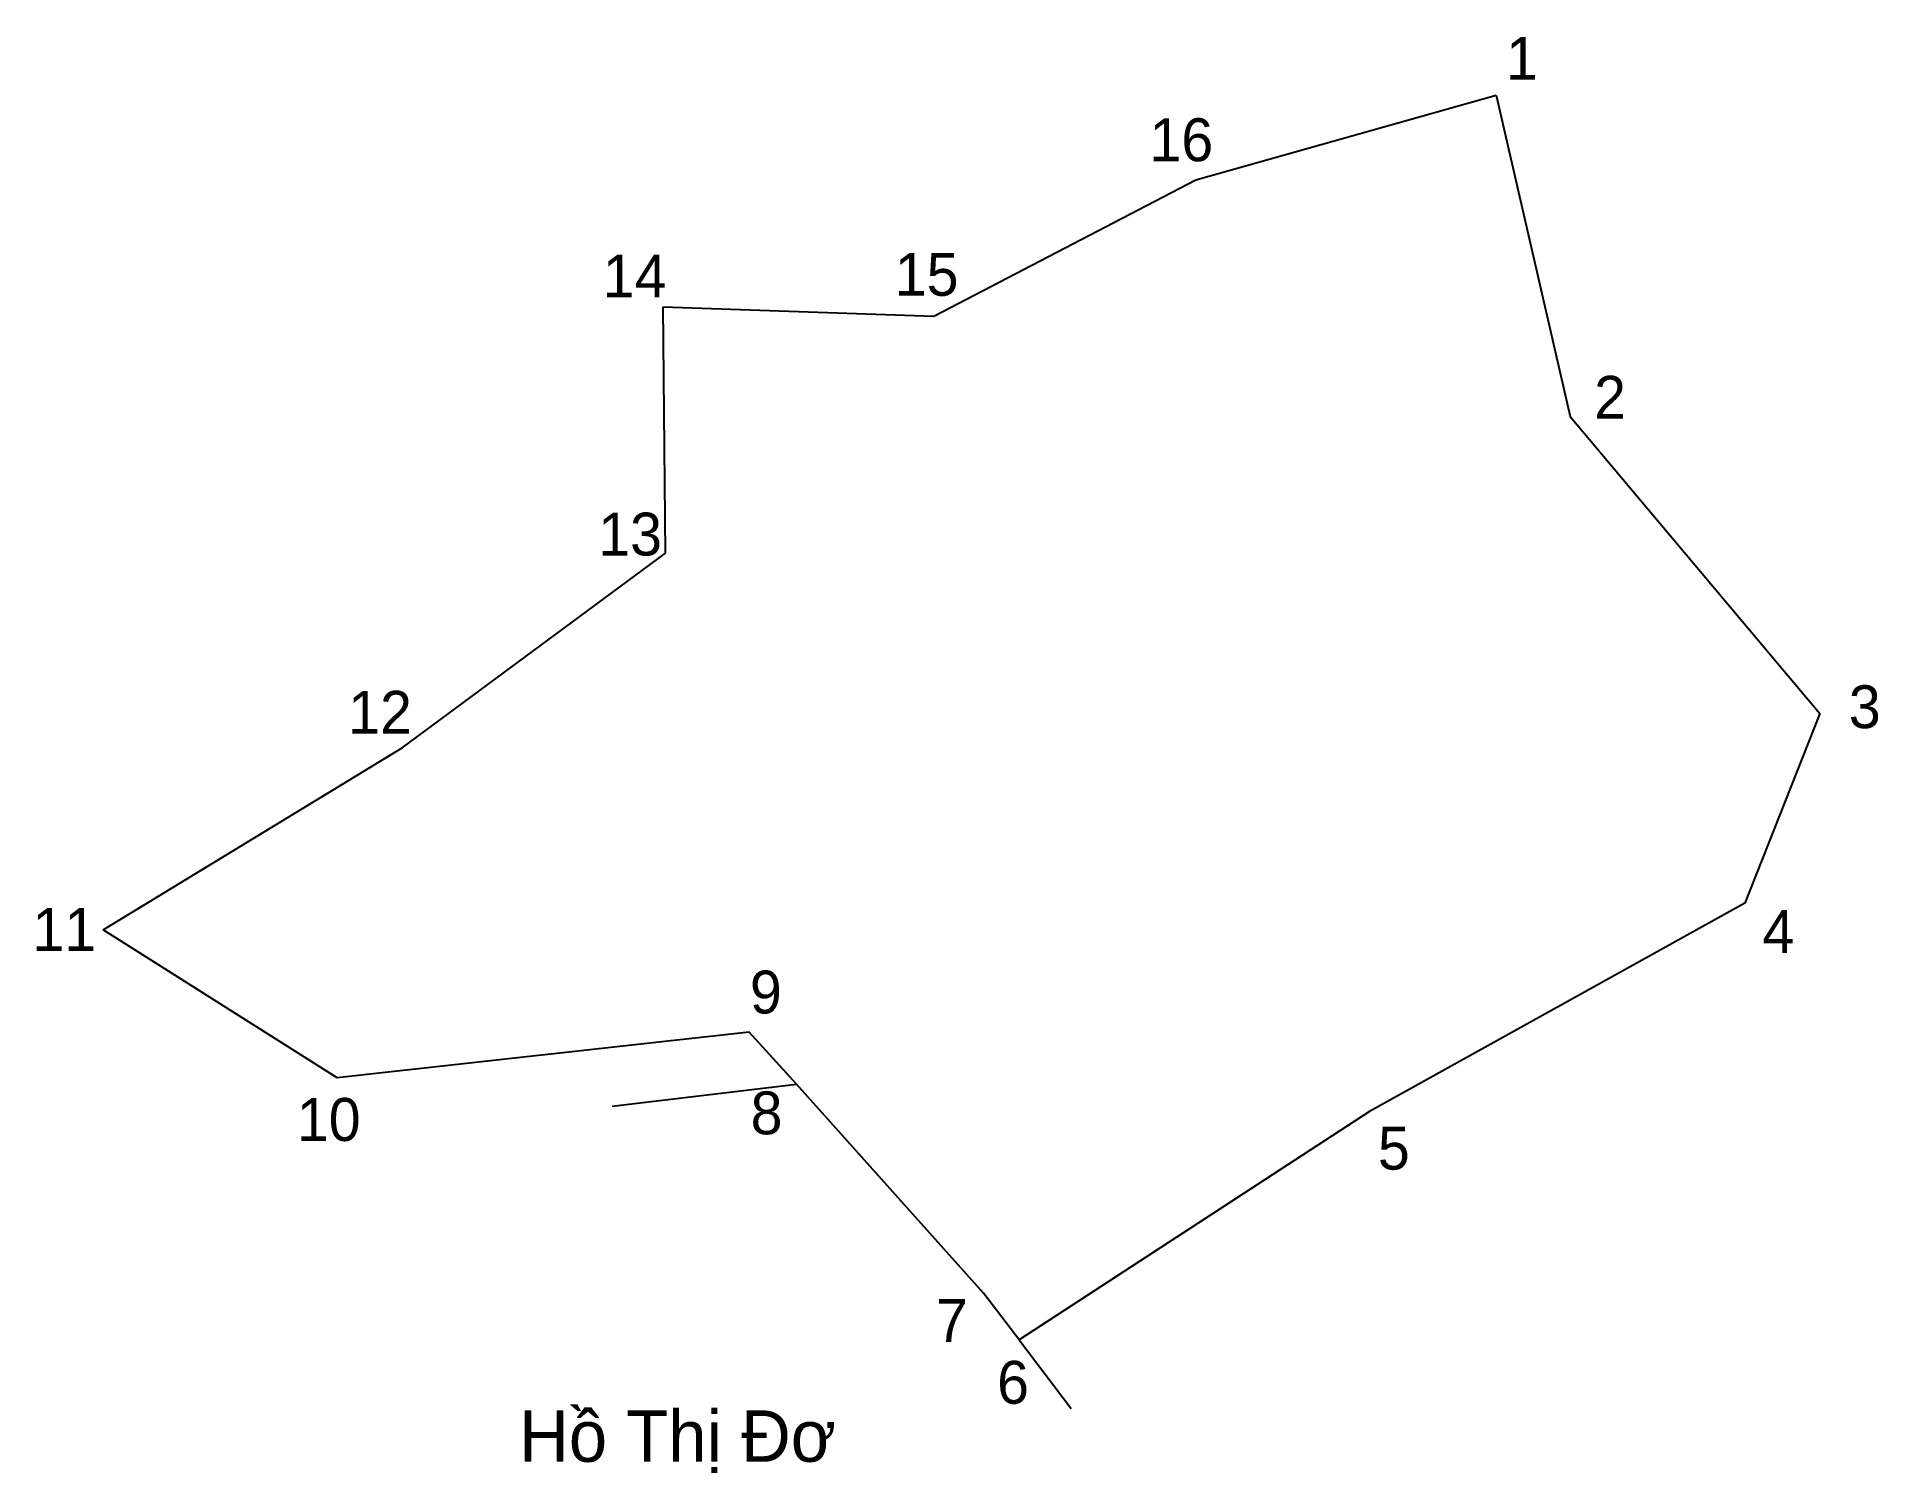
# Model space of a CAD drawing. Extents: x 546453 to 546616, y 1823781 to 1823909.
import ezdxf

# ---------------------------------------------------------------- set-up
doc = ezdxf.new("R2010")
doc.units = 0
for name, color, linetype in [('CanhThua', 7, 'Continuous'), ('RauThua', 7, 'Continuous'), ('SoHieuDinhThua', 7, 'Continuous'), ('TenChuLanCan', 7, 'Continuous')]:
    doc.layers.add(name, color=color, linetype=linetype)

msp = doc.modelspace()

# ---------------------------------------------------------------- linework, layer by layer
at = {"layer": 'CanhThua'}
for p, q in [((546555.76, 1823896.16), (546582.46, 1823903.67)), ((546582.46, 1823903.67), (546589.05, 1823875.11)), ((546532.47, 1823884.03), (546555.76, 1823896.16)), ((546508.63, 1823862.96), (546508.42, 1823884.86)), ((546508.42, 1823884.86), (546532.47, 1823884.03)), ((546589.05, 1823875.11), (546611.22, 1823848.7)), ((546485.23, 1823845.65), (546508.63, 1823862.96)), ((546611.22, 1823848.7), (546604.58, 1823831.85)), ((546458.64, 1823829.49), (546485.23, 1823845.65)), ((546604.58, 1823831.85), (546571.2, 1823813.34)), ((546479.43, 1823816.34), (546458.64, 1823829.49)), ((546516.07, 1823820.39), (546479.43, 1823816.34)), ((546520.27, 1823815.77), (546516.07, 1823820.39)), ((546536.88, 1823797.19), (546520.27, 1823815.77)), ((546571.2, 1823813.34), (546540.05, 1823793.03)), ((546540.05, 1823793.03), (546536.88, 1823797.19))]:
    msp.add_line(p, q, dxfattribs=at)
at = {"layer": 'RauThua'}
for p, q in [((546503.87, 1823813.82), (546520.27, 1823815.77)), ((546540.05, 1823793.03), (546544.68, 1823786.94))]:
    msp.add_line(p, q, dxfattribs=at)

# ---------------------------------------------------------------- texts
at = {"layer": 'SoHieuDinhThua'}
for s, height, p in [('1', 3.81, (546583.34, 1823905.04)), ('16', 3.814, (546551.64, 1823897.8)), ('14', 3.814, (546503.04, 1823885.69)), ('15', 3.814, (546529, 1823885.84)), ('2', 3.81, (546591.17, 1823874.91)), ('13', 3.814, (546502.64, 1823862.75)), ('12', 3.814, (546480.41, 1823846.91)), ('3', 3.81, (546613.81, 1823847.41)), ('11', 3.814, (546452.35, 1823827.61)), ('4', 3.81, (546606.13, 1823827.43)), ('9', 3.81, (546516.13, 1823822.05)), ('10', 3.814, (546475.85, 1823810.72)), ('8', 3.81, (546516.19, 1823811.31)), ('5', 3.81, (546571.95, 1823808.17)), ('7', 3.81, (546532.66, 1823792.86)), ('6', 3.81, (546538.1, 1823787.36))]:
    msp.add_text(s, height=height, dxfattribs=at).set_placement(p)
at = {"layer": 'TenChuLanCan'}
msp.add_text('Hồ Thị Đơ', height=4.577, dxfattribs=at).set_placement((546495.61, 1823782.2))

doc.saveas('drawing.dxf')
